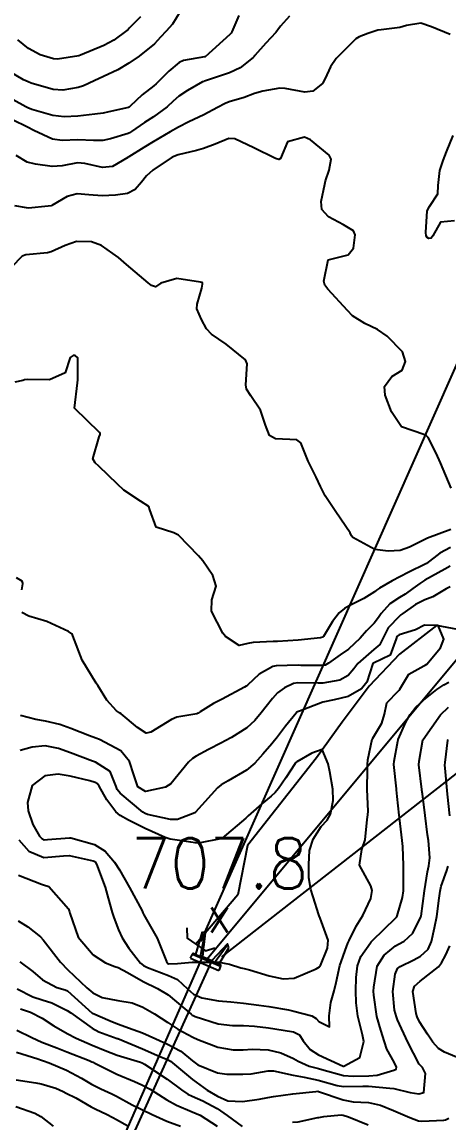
# Model space of a CAD drawing. Header units: metres. Extents: x 298520 to 308411, y 7433745 to 7450750.
# Drawn here: x 299814.4 to 299848.2, y 7449573.2 to 7449660.5 of the extents above; entities that cross this region are included whole.
import ezdxf
from ezdxf.enums import TextEntityAlignment as Align

# ---------------------------------------------------------------- set-up
doc = ezdxf.new("R2010")
doc.units = ezdxf.units.M
doc.header["$LTSCALE"] = 10
doc.linetypes.add('CONTINUO', pattern=[0])
doc.linetypes.add('TRACEJADO', pattern=[8.7, 8, -0.7])
for name, color, linetype in [('Curvas de Nivel 1m', 11, 'Continuous'), ('Curvas de Nivel 5m', 15, 'Continuous'), ('GALERIA', 45, 'Continuous'), ('Hidrografia', 140, 'Continuous'), ('Pontes e viadutos', 190, 'Continuous'), ('Pontos Cotados', 45, 'Continuous'), ('TEXTO', 45, 'Continuous')]:
    doc.layers.add(name, color=color, linetype=linetype)
doc.styles.add('Style-STANDARD', font='STANDARD.shx')

# ---------------------------------------------------------------- blocks, each defined once
blk = doc.blocks.new('ELVTXT_94')
at = {"layer": 'Pontos Cotados', "linetype": 'Continuous', "style": 'Style-STANDARD'}
for s, height, p in [('707.8', 4, (0, 4)), ('x', 3, (0, 0))]:
    blk.add_text(s, height=height, dxfattribs=at).set_placement(p, align=Align.MIDDLE_CENTER)

msp = doc.modelspace()

# ---------------------------------------------------------------- linework, layer by layer
at = {"layer": 'Curvas de Nivel 1m', "flags": 128}
for points, elevation in [([(299831.591, 7449660.995), (299831.034, 7449659.679), (299830.984, 7449659.587), (299830.891, 7449659.484), (299828.908, 7449657.709), (299828.873, 7449657.697), (299827.19, 7449657.406), (299826.868, 7449657.268), (299826.025, 7449656.575), (299825.216, 7449655.746), (299825.04, 7449655.558), (299824.848, 7449655.391), (299823.921, 7449654.685), (299822.962, 7449653.779), (299822.883, 7449653.718), (299822.822, 7449653.691), (299821.277, 7449653.337), (299820.817, 7449653.241), (299820.148, 7449653.142), (299818.815, 7449652.991), (299817.717, 7449652.938), (299816.815, 7449653.037), (299815.161, 7449653.525), (299814.821, 7449653.668), (299814.687, 7449653.737), (299814.429, 7449653.876), (299812.836, 7449654.75)], 719), ([(299835.615, 7449660.927), (299834.9, 7449660.129), (299834.7, 7449659.838), (299834.533, 7449659.644), (299833.744, 7449658.792), (299832.875, 7449657.821), (299832.8, 7449657.734), (299832.737, 7449657.661), (299831.695, 7449656.841), (299830.86, 7449656.43), (299828.947, 7449655.802), (299828.854, 7449655.772), (299828.807, 7449655.757), (299828.711, 7449655.711), (299827.522, 7449655.044), (299826.836, 7449654.581), (299826.39, 7449654.174), (299825.91, 7449653.744), (299824.815, 7449652.95), (299824.096, 7449652.481), (299823.061, 7449651.777), (299822.905, 7449651.675), (299822.801, 7449651.627), (299821.403, 7449651.187), (299820.795, 7449651.055), (299820.057, 7449651.072), (299818.796, 7449651.119), (299817.572, 7449651.065), (299816.796, 7449651.159), (299815.321, 7449651.865), (299814.806, 7449652.135), (299813.62, 7449652.697)], 718), ([(299823.792, 7449660.884), (299822.896, 7449659.976), (299822.799, 7449659.876), (299822.692, 7449659.782), (299821.655, 7449659.022), (299820.881, 7449658.615), (299819.023, 7449657.828), (299818.872, 7449657.782), (299817.187, 7449657.53), (299816.87, 7449657.54), (299815.819, 7449657.861), (299814.878, 7449658.376), (299814.05, 7449659.048)], 721), ([(299848.383, 7449659.475), (299846.902, 7449660.099), (299846.041, 7449660.368), (299844.903, 7449660.201), (299844.391, 7449660.034), (299842.898, 7449659.859), (299842.629, 7449659.811), (299841.831, 7449659.551), (299841.151, 7449659.297), (299840.889, 7449659.13), (299839.322, 7449657.583), (299838.866, 7449656.913), (299838.462, 7449655.989), (299838.228, 7449655.596), (299837.461, 7449654.986), (299836.842, 7449654.906), (299835.288, 7449655.192), (299834.847, 7449655.214), (299833.512, 7449654.984), (299832.84, 7449654.782), (299832.02, 7449654.483), (299830.83, 7449654.128), (299830.506, 7449654.007), (299829.91, 7449653.694), (299828.817, 7449653.111), (299827.635, 7449652.546), (299826.807, 7449652.118), (299826.141, 7449651.74), (299824.795, 7449650.958), (299824.049, 7449650.509), (299822.853, 7449649.779), (299822.812, 7449649.75), (299822.782, 7449649.721), (299821.572, 7449648.991), (299820.77, 7449648.92), (299819.361, 7449649.234), (299818.775, 7449649.287), (299817.561, 7449649.052), (299816.77, 7449649.01), (299815.452, 7449649.184), (299814.775, 7449649.338), (299813.917, 7449649.883)], 717), ([(299848.463, 7449623.47), (299847.624, 7449625.483), (299847.264, 7449626.252), (299846.63, 7449627.498), (299846.515, 7449627.622), (299846.296, 7449627.722), (299844.525, 7449628.335), (299843.724, 7449629.528), (299843.229, 7449630.86), (299843.177, 7449631.534), (299843.754, 7449632.345), (299844.576, 7449632.833), (299844.843, 7449633.516), (299844.594, 7449634.282), (299843.382, 7449635.532), (299842.618, 7449636.074), (299841.606, 7449636.538), (299840.629, 7449637.151), (299840.228, 7449637.574), (299838.658, 7449639.251), (299838.424, 7449639.592), (299838.349, 7449639.91), (299838.683, 7449641.59), (299840.27, 7449641.991), (299840.692, 7449642.517), (299840.848, 7449643.568), (299840.708, 7449643.887), (299839.916, 7449644.377), (299838.724, 7449645.016), (299838.187, 7449645.595), (299838.124, 7449646.212), (299838.416, 7449647.593), (299838.477, 7449647.872), (299838.764, 7449648.697), (299838.925, 7449649.588), (299838.777, 7449649.893), (299837.297, 7449651.104), (299836.799, 7449651.329), (299835.456, 7449650.967), (299834.903, 7449649.638), (299834.772, 7449649.545), (299834.511, 7449649.643), (299832.785, 7449650.493), (299831.266, 7449651.205), (299830.796, 7449651.235), (299829.709, 7449650.777), (299828.784, 7449650.416), (299828.231, 7449650.266), (299826.776, 7449649.932), (299826.302, 7449649.737), (299824.767, 7449648.707), (299824.255, 7449648.27), (299823.85, 7449647.769), (299823.352, 7449647.169), (299822.744, 7449646.864), (299821.797, 7449646.734), (299820.742, 7449646.681), (299819.683, 7449646.756), (299818.743, 7449646.823), (299817.961, 7449646.617), (299816.733, 7449645.894), (299816.702, 7449645.881), (299816.44, 7449645.853), (299814.897, 7449645.702), (299814.73, 7449645.707), (299813.804, 7449645.884)], 716), ([(299848.721, 7449644.68), (299847.612, 7449644.589), (299847.015, 7449643.487), (299846.872, 7449643.318), (299846.701, 7449643.29), (299846.563, 7449643.353), (299846.483, 7449643.493), (299846.449, 7449643.752), (299846.567, 7449645.492), (299846.736, 7449645.817), (299847.41, 7449646.819), (299847.439, 7449647.483), (299847.568, 7449648.679), (299847.835, 7449649.479), (299848.1, 7449650.16), (299848.626, 7449651.472)], 717), ([(299848.412, 7449618.763), (299847.574, 7449618.314), (299846.501, 7449617.498), (299846.392, 7449617.433), (299845.096, 7449616.803), (299844.382, 7449616.423), (299843.781, 7449616.124), (299842.758, 7449615.536), (299842.535, 7449615.374), (299842.37, 7449615.25), (299841.529, 7449614.717), (299840.358, 7449614.117), (299839.999, 7449613.931), (299839.552, 7449613.578), (299839.033, 7449612.892), (299838.325, 7449611.7), (299838.273, 7449611.641), (299838.076, 7449611.594), (299836.321, 7449611.393), (299834.663, 7449611.293), (299834.319, 7449611.292), (299832.743, 7449611.231), (299832.318, 7449611.131), (299831.619, 7449610.973), (299830.534, 7449611.687), (299830.327, 7449611.963), (299829.423, 7449613.699), (299829.452, 7449614.609), (299829.806, 7449615.696), (299829.541, 7449616.539), (299828.732, 7449617.707), (299828.399, 7449618.107), (299826.805, 7449619.726), (299826.425, 7449619.925), (299825.041, 7449620.363), (299824.536, 7449621.759), (299824.447, 7449622.009), (299823.787, 7449622.433), (299822.466, 7449623.323), (299821.968, 7449623.785), (299820.487, 7449625.222), (299820.178, 7449625.493), (299820.002, 7449625.807), (299820.51, 7449627.539), (299820.585, 7449627.726), (299820.578, 7449627.799), (299820.514, 7449627.895), (299818.543, 7449629.83), (299818.776, 7449631.827), (299818.803, 7449632.064), (299818.809, 7449633.827), (299818.585, 7449633.995), (299818.428, 7449633.989), (299818.199, 7449633.834), (299817.794, 7449632.615), (299816.565, 7449632.072), (299814.787, 7449632.098), (299814.565, 7449632.057), (299814.43, 7449632.016), (299813.808, 7449631.888)], 714), ([(299848.391, 7449617.27), (299847.952, 7449617.04), (299846.379, 7449616.155), (299845.971, 7449615.91), (299845.416, 7449615.51), (299844.817, 7449615.065), (299844.366, 7449614.802), (299843.591, 7449614.297), (299842.913, 7449613.534), (299842.687, 7449613.197), (299842.341, 7449612.764), (299841.738, 7449612.142), (299841.243, 7449611.556), (299840.314, 7449610.695), (299839.641, 7449610.245), (299838.727, 7449609.586), (299838.465, 7449609.424), (299838.3, 7449609.391), (299836.51, 7449609.407), (299836.3, 7449609.411), (299834.56, 7449609.377), (299834.298, 7449609.325), (299833.222, 7449608.717), (299832.276, 7449607.836), (299832.185, 7449607.751), (299832.036, 7449607.664), (299830.263, 7449606.717), (299829.58, 7449606.376), (299828.531, 7449605.707), (299828.36, 7449605.6), (299828.251, 7449605.565), (299826.683, 7449605.291), (299826.247, 7449605.117), (299824.594, 7449604.112), (299824.236, 7449604.034), (299823.543, 7449604.464), (299822.251, 7449605.562), (299822.116, 7449605.646), (299821.871, 7449605.786), (299821.117, 7449606.653), (299820.39, 7449607.808), (299820.275, 7449607.98), (299819.143, 7449609.822), (299818.404, 7449611.747), (299818.375, 7449611.829), (299818.324, 7449611.896), (299818.073, 7449612.087), (299816.339, 7449612.892), (299814.913, 7449613.302), (299814.349, 7449613.598)], 713), ([(299814.368, 7449615.409), (299814.433, 7449615.879), (299814.431, 7449615.936), (299814.375, 7449616.091), (299813.922, 7449616.34)], 713), ([(299848.375, 7449615.645), (299848.063, 7449615.475), (299847.005, 7449614.849), (299846.359, 7449614.603), (299845.63, 7449614.231), (299844.616, 7449613.517), (299844.463, 7449613.407), (299844.35, 7449613.32), (299843.47, 7449612.395), (299843.032, 7449611.533), (299842.793, 7449611.061), (299842.314, 7449610.674), (299841.045, 7449609.559), (299840.724, 7449609.136), (299840.288, 7449608.598), (299839.625, 7449608.234), (299838.279, 7449608.001), (299837.888, 7449607.987), (299836.279, 7449608.013), (299835.939, 7449607.962), (299835.222, 7449607.631), (299834.678, 7449607.226), (299834.264, 7449606.783), (299833.758, 7449606.145), (299833.364, 7449605.649), (299832.862, 7449605.039), (299832.241, 7449604.448), (299831.019, 7449603.678), (299830.507, 7449603.407), (299830.226, 7449603.258), (299829.196, 7449602.723), (299828.21, 7449602.21), (299827.91, 7449602.011), (299827.607, 7449601.716), (299826.186, 7449600.011), (299825.782, 7449599.736), (299824.179, 7449599.406), (299823.571, 7449599.766), (299823.259, 7449600.703), (299822.923, 7449601.773), (299822.216, 7449602.626), (299820.52, 7449603.514), (299820.23, 7449603.623), (299819.733, 7449603.815), (299818.239, 7449604.398), (299817.381, 7449604.699), (299816.244, 7449604.969), (299815.48, 7449605.096), (299814.248, 7449605.422)], 712), ([(299814.13, 7449595.561), (299814.913, 7449594.66), (299816.116, 7449594.159), (299817.661, 7449594.292), (299818.118, 7449594.303), (299820.024, 7449593.901), (299820.114, 7449593.874), (299820.154, 7449593.85), (299820.185, 7449593.809), (299820.29, 7449593.628), (299820.964, 7449591.797), (299821.21, 7449590.929), (299821.535, 7449589.788), (299821.67, 7449589.397), (299822.049, 7449588.4), (299822.338, 7449587.777), (299822.856, 7449586.947), (299823.793, 7449585.762), (299824.011, 7449585.592), (299824.332, 7449585.434), (299826.003, 7449584.776), (299826.733, 7449584.461), (299827.526, 7449583.717), (299827.987, 7449583.308), (299828.664, 7449583.022), (299829.979, 7449582.776), (299830.962, 7449582.692), (299831.977, 7449582.601), (299833.184, 7449582.439), (299833.973, 7449582.321), (299835.534, 7449582.06), (299835.968, 7449581.969), (299837.39, 7449581.599), (299837.738, 7449581.37), (299837.958, 7449581.129), (299838.81, 7449580.726), (299838.781, 7449581.582), (299838.913, 7449582.647), (299839.16, 7449583.578), (299839.339, 7449584.237), (299839.629, 7449585.574), (299839.713, 7449585.877), (299840.031, 7449586.762), (299840.261, 7449587.346), (299840.355, 7449587.567), (299840.917, 7449588.698), (299841.436, 7449589.556), (299842.076, 7449590.89), (299842.198, 7449591.539), (299842.088, 7449591.906), (299841.174, 7449593.554), (299841.369, 7449594.795), (299841.637, 7449595.547), (299841.779, 7449597.176), (299841.848, 7449597.545), (299841.871, 7449597.83), (299841.777, 7449599.546), (299841.814, 7449601.161), (299841.824, 7449601.546), (299841.854, 7449601.9), (299842.191, 7449603.541), (299842.234, 7449603.625), (299842.957, 7449604.821), (299843.154, 7449605.531), (299843.357, 7449606.434), (299844.272, 7449607.387), (299844.342, 7449607.449), (299844.385, 7449607.519), (299845.093, 7449608.71), (299846.301, 7449609.379), (299846.387, 7449609.413), (299846.535, 7449609.497), (299847.622, 7449610.786), (299847.889, 7449611.477), (299847.417, 7449612.567), (299846.334, 7449612.582), (299845.617, 7449612.223), (299844.327, 7449611.817), (299844.152, 7449611.695), (299844.085, 7449611.522), (299843.629, 7449610.207), (299842.303, 7449609.589), (299842.244, 7449609.541), (299841.753, 7449608.076), (299841.349, 7449607.554), (299840.267, 7449606.945), (299839.17, 7449606.675), (299838.262, 7449606.472), (299836.406, 7449605.769), (299836.254, 7449605.71), (299836.195, 7449605.679), (299836.144, 7449605.621), (299835.304, 7449604.568), (299834.578, 7449603.637), (299834.427, 7449603.441), (299834.226, 7449603.189), (299833.507, 7449602.353), (299832.857, 7449601.653), (299832.197, 7449601.079), (299830.744, 7449600.237), (299830.185, 7449599.923), (299829.897, 7449599.693), (299828.163, 7449597.756), (299828.14, 7449597.733), (299828.108, 7449597.711), (299826.714, 7449597.165), (299826.154, 7449597.161), (299824.341, 7449597.577), (299824.161, 7449597.642), (299823.968, 7449597.762), (299822.178, 7449599.26), (299821.937, 7449599.541), (299821.838, 7449599.785), (299821.375, 7449600.973), (299820.202, 7449601.73), (299819.959, 7449601.812), (299818.212, 7449602.457), (299817.258, 7449602.799), (299816.22, 7449603.015), (299815.183, 7449602.901), (299814.214, 7449602.651)], 711), ([(299814.096, 7449592.748), (299815.91, 7449592.028), (299816.085, 7449591.982), (299816.497, 7449591.846), (299818.065, 7449590.071), (299818.136, 7449589.829), (299818.159, 7449589.732), (299818.845, 7449587.822), (299820.022, 7449586.426), (299821.003, 7449585.795), (299821.736, 7449585.51), (299822.009, 7449585.419), (299822.74, 7449585.038), (299823.998, 7449584.299), (299825.121, 7449583.749), (299825.985, 7449583.243), (299827.807, 7449581.712), (299827.896, 7449581.645), (299827.962, 7449581.607), (299828.133, 7449581.536), (299829.956, 7449580.96), (299831.091, 7449580.81), (299831.954, 7449580.807), (299832.832, 7449580.773), (299833.953, 7449580.64), (299835.126, 7449580.453), (299835.95, 7449580.313), (299836.416, 7449580.081), (299836.711, 7449579.608), (299837.252, 7449578.916), (299837.932, 7449578.504), (299839.893, 7449577.601), (299839.923, 7449577.592), (299841.207, 7449578.281), (299841.532, 7449579.554), (299841.431, 7449580.072), (299841.047, 7449581.559), (299840.908, 7449582.632), (299840.89, 7449583.561), (299840.924, 7449584.641), (299841.012, 7449585.56), (299841.277, 7449586.304), (299842.041, 7449587.393), (299842.117, 7449587.473), (299842.192, 7449587.548), (299844.061, 7449589.366), (299844.136, 7449589.446), (299844.174, 7449589.519), (299844.608, 7449590.984), (299844.677, 7449591.514), (299844.67, 7449592.949), (299844.676, 7449593.514), (299844.616, 7449595.027), (299844.566, 7449595.516), (299844.367, 7449597.301), (299844.339, 7449597.518), (299844.175, 7449599.001), (299844.115, 7449599.521), (299844.111, 7449599.594), (299843.909, 7449601.523), (299843.923, 7449601.807), (299844.231, 7449603.4), (299844.25, 7449603.503), (299844.257, 7449603.52), (299844.86, 7449604.901), (299845.203, 7449605.51), (299845.666, 7449606.099), (299846.264, 7449606.648), (299847.327, 7449607.484), (299847.889, 7449607.866), (299848.282, 7449608.08)], 712), ([(299814.055, 7449589.123), (299814.841, 7449588.658), (299815.838, 7449587.853), (299816.04, 7449587.626), (299817.435, 7449585.836), (299818.007, 7449585.251), (299819.512, 7449583.815), (299819.987, 7449583.425), (299820.75, 7449583.03), (299821.978, 7449582.793), (299823.133, 7449582.611), (299823.971, 7449582.284), (299824.905, 7449581.751), (299825.956, 7449581.049), (299826.754, 7449580.531), (299827.945, 7449579.901), (299828.351, 7449579.706), (299829.937, 7449579.093), (299831.155, 7449578.891), (299831.935, 7449578.898), (299832.642, 7449578.947), (299833.935, 7449578.889), (299834.919, 7449578.645), (299835.929, 7449578.212), (299836.303, 7449577.991), (299837.193, 7449577.601), (299837.92, 7449577.399), (299838.187, 7449577.32), (299839.912, 7449576.851), (299840.677, 7449576.797), (299841.912, 7449576.826), (299842.572, 7449576.881), (299843.919, 7449577.271), (299844.09, 7449577.349), (299844.112, 7449577.518), (299843.927, 7449577.916), (299843.359, 7449578.951), (299843.175, 7449579.532), (299842.877, 7449580.461), (299842.563, 7449581.541), (299842.312, 7449583.221), (299842.298, 7449583.545), (299842.309, 7449583.858), (299842.585, 7449585.541), (299843.152, 7449586.407), (299844.037, 7449587.141), (299844.275, 7449587.282), (299844.717, 7449587.513), (299845.412, 7449588.143), (299846.062, 7449589.457), (299846.074, 7449589.5), (299846.338, 7449591.496), (299846.586, 7449593.012), (299846.689, 7449593.491), (299846.758, 7449594.129), (299846.649, 7449595.492), (299846.59, 7449595.946), (299846.396, 7449597.496), (299846.179, 7449599.214), (299846.141, 7449599.5), (299846.136, 7449599.548), (299845.906, 7449601.503), (299845.917, 7449601.793), (299846.217, 7449603.5), (299846.233, 7449603.532), (299847.61, 7449605.48), (299848.259, 7449606.092)], 713), ([(299848.362, 7449597.468), (299848.179, 7449599.179), (299848.149, 7449599.471), (299847.978, 7449601.251), (299847.969, 7449601.474), (299847.985, 7449601.694), (299848.209, 7449603.47), (299848.234, 7449603.529)], 714), ([(299814.193, 7449585.877), (299815.238, 7449585.094), (299815.999, 7449584.452), (299817.136, 7449583.839), (299817.812, 7449583.654), (299817.989, 7449583.559), (299819.935, 7449581.81), (299819.963, 7449581.791), (299821.368, 7449581.2), (299821.955, 7449580.96), (299823.208, 7449580.509), (299823.948, 7449580.247), (299824.99, 7449579.75), (299825.939, 7449579.329), (299826.993, 7449578.784), (299827.926, 7449578.025), (299828.347, 7449577.706), (299829.913, 7449577.053), (299830.634, 7449576.961), (299831.912, 7449576.955), (299832.574, 7449576.992), (299833.917, 7449577.233), (299834.343, 7449577.209), (299835.912, 7449576.869), (299836.792, 7449576.724), (299837.906, 7449576.49), (299839.409, 7449576.066), (299839.899, 7449575.987), (299841.443, 7449576.011), (299841.9, 7449576.002), (299843.583, 7449575.839), (299843.897, 7449575.808), (299845.2, 7449575.507), (299845.892, 7449575.387), (299846.298, 7449575.494), (299846.41, 7449576.998), (299846.188, 7449577.496), (299846.04, 7449577.614), (299845.925, 7449577.745), (299845.015, 7449579.509), (299844.204, 7449581.274), (299844.114, 7449581.518), (299843.971, 7449582.048), (299843.823, 7449583.523), (299844.007, 7449584.898), (299844.195, 7449585.334), (299844.419, 7449585.516), (299845.503, 7449586.022), (299846.025, 7449586.312), (299846.635, 7449586.889), (299846.908, 7449587.487), (299847.147, 7449588.577), (299847.316, 7449589.481), (299847.514, 7449590.915), (299847.584, 7449591.477), (299847.675, 7449591.89), (299848.108, 7449593.113), (299848.207, 7449593.374), (299848.228, 7449593.469)], 714), ([(299814.253, 7449582.153), (299815.038, 7449581.869), (299815.966, 7449581.411), (299816.911, 7449580.805), (299817.947, 7449580.194), (299818.672, 7449579.823), (299819.937, 7449579.266), (299820.976, 7449578.837), (299821.93, 7449578.477), (299823.788, 7449577.898), (299823.924, 7449577.849), (299824.097, 7449577.758), (299825.905, 7449576.553), (299827.036, 7449575.723), (299827.553, 7449575.378), (299827.888, 7449575.219), (299828.746, 7449574.84), (299829.878, 7449574.244), (299830.676, 7449573.682), (299831.864, 7449572.799)], 716), ([(299813.952, 7449580.456), (299815.14, 7449579.868), (299815.939, 7449579.493), (299817.127, 7449579.034), (299817.932, 7449578.739), (299819.705, 7449578.032), (299819.924, 7449577.941), (299820.018, 7449577.903), (299820.221, 7449577.806), (299821.911, 7449576.96), (299823.3, 7449576.368), (299823.898, 7449576.103), (299824.539, 7449575.754), (299825.885, 7449574.91), (299826.641, 7449574.489), (299827.876, 7449573.974), (299828.526, 7449573.703), (299829.864, 7449572.829)], 717), ([(299813.931, 7449578.698), (299815.619, 7449578.17), (299815.925, 7449578.062), (299816.073, 7449578.006), (299816.527, 7449577.851), (299817.914, 7449577.265), (299819.096, 7449576.627), (299819.898, 7449576.176), (299820.644, 7449575.799), (299821.499, 7449575.396), (299821.887, 7449575.203), (299823.114, 7449574.534), (299823.877, 7449574.14), (299824.714, 7449573.752), (299825.868, 7449573.225), (299826.961, 7449572.821)], 718), ([(299813.902, 7449576.501), (299815.482, 7449576.282), (299815.898, 7449576.201), (299817.054, 7449575.843), (299817.635, 7449575.578), (299817.889, 7449575.437), (299818.64, 7449575.068), (299819.878, 7449574.357), (299820.245, 7449574.173), (299821.09, 7449573.792), (299821.597, 7449573.511), (299821.869, 7449573.352), (299822.769, 7449572.865)], 719), ([(299835.866, 7449573.157), (299836.311, 7449573.169), (299837.872, 7449573.509), (299837.939, 7449573.522), (299838.337, 7449573.585), (299839.727, 7449573.719), (299839.874, 7449573.7), (299840.308, 7449573.566), (299841.864, 7449572.945)], 716)]:
    msp.add_lwpolyline(points, dxfattribs=dict(at, elevation=elevation))
at = {"layer": 'Curvas de Nivel 5m', "flags": 128}
for points, elevation in [([(299826.916, 7449661.256), (299826.329, 7449660.308), (299825.834, 7449659.741), (299825.37, 7449659.263), (299824.883, 7449658.741), (299823.682, 7449657.768), (299822.867, 7449657.196), (299821.989, 7449656.662), (299820.856, 7449656.148), (299820.115, 7449655.811), (299819.265, 7449655.405), (299818.845, 7449655.274), (299817.619, 7449655.064), (299816.842, 7449655.107), (299815.106, 7449655.61), (299814.851, 7449655.71), (299814.492, 7449655.875), (299813.445, 7449656.477)], 720), ([(299848.43, 7449620.188), (299846.571, 7449619.498), (299846.47, 7449619.452), (299846.422, 7449619.43), (299845.147, 7449618.778), (299844.408, 7449618.529), (299843.459, 7449618.477), (299842.409, 7449618.607), (299840.657, 7449619.566), (299840.548, 7449619.692), (299840.427, 7449619.936), (299839.312, 7449621.581), (299838.455, 7449622.848), (299838.087, 7449623.594), (299837.729, 7449624.342), (299837.115, 7449625.604), (299836.507, 7449627.06), (299836.204, 7449627.308), (299834.51, 7449627.384), (299834.036, 7449627.645), (299833.714, 7449628.459), (299833.313, 7449629.652), (299832.554, 7449630.808), (299832.212, 7449631.318), (299832.139, 7449631.666), (299832.262, 7449633.347), (299832.133, 7449633.667), (299830.601, 7449634.91), (299829.413, 7449635.698), (299829.018, 7449636.105), (299828.624, 7449636.866), (299828.271, 7449637.714), (299828.274, 7449638.078), (299828.657, 7449639.336), (299828.712, 7449639.659), (299828.718, 7449639.709), (299828.713, 7449639.759), (299828.664, 7449639.797), (299828.547, 7449639.829), (299826.667, 7449640.108), (299825.397, 7449639.749), (299824.975, 7449639.439), (299824.66, 7449639.559), (299824.389, 7449639.763), (299822.677, 7449641.23), (299822.041, 7449641.786), (299820.692, 7449642.726), (299819.902, 7449643.019), (299818.695, 7449643.044), (299817.796, 7449642.735), (299816.687, 7449642.22), (299816.386, 7449642.152), (299814.684, 7449641.99), (299814.379, 7449641.875), (299812.665, 7449640.114)], 715), ([(299849.213, 7449578.175), (299847.935, 7449578.714), (299847.459, 7449578.998), (299847.009, 7449579.484), (299846.585, 7449580.126), (299845.959, 7449581.105), (299845.767, 7449581.502), (299845.685, 7449581.785), (299845.427, 7449583.506), (299845.56, 7449583.941), (299846.001, 7449584.346), (299847.446, 7449585.479), (299847.7, 7449585.793), (299848.027, 7449586.439), (299848.353, 7449587.152)], 715), ([(299813.992, 7449583.739), (299815.229, 7449583.105), (299815.983, 7449582.849), (299816.748, 7449582.616), (299817.966, 7449582.022), (299818.244, 7449581.827), (299819.951, 7449580.6), (299820.473, 7449580.327), (299821.943, 7449579.791), (299821.97, 7449579.78), (299823.935, 7449578.961), (299825.311, 7449578.364), (299825.927, 7449578.109), (299826.166, 7449577.977), (299826.472, 7449577.732), (299827.905, 7449576.538), (299829.072, 7449575.698), (299829.888, 7449575.203), (299830.715, 7449574.852), (299831.884, 7449574.784), (299833.221, 7449574.985), (299833.888, 7449575.101), (299834.347, 7449575.176), (299835.891, 7449575.4), (299837.708, 7449575.593), (299837.882, 7449575.601), (299837.924, 7449575.59), (299839.886, 7449574.914), (299840.68, 7449574.767), (299841.885, 7449574.716), (299842.847, 7449574.5), (299843.878, 7449574.069), (299845.188, 7449573.507), (299845.869, 7449573.26), (299846.137, 7449573.228), (299847.87, 7449573.308), (299848.003, 7449573.337), (299848.282, 7449573.466)], 715), ([(299813.878, 7449574.382), (299815.379, 7449573.865), (299815.87, 7449573.603), (299816.837, 7449572.819)], 720)]:
    msp.add_lwpolyline(points, dxfattribs=dict(at, elevation=elevation))
at = {"layer": 'Curvas de Nivel 5m', "elevation": 710, "flags": 128}
msp.add_lwpolyline([(299838.686, 7449601.585), (299838.22, 7449602.731), (299837.381, 7449602.437), (299836.205, 7449601.759), (299836.132, 7449601.693), (299836.081, 7449601.621), (299835.34, 7449600.48), (299834.75, 7449599.634), (299834.491, 7449599.324), (299834.174, 7449599.035), (299833.411, 7449598.401), (299832.55, 7449597.656), (299832.344, 7449597.465), (299832.149, 7449597.284), (299830.279, 7449595.688), (299830.132, 7449595.625), (299828.512, 7449595.324), (299828.129, 7449595.331), (299827.791, 7449595.376), (299826.132, 7449595.62), (299825.733, 7449595.744), (299824.143, 7449596.454), (299822.819, 7449597.108), (299822.159, 7449597.493), (299821.826, 7449597.785), (299821.113, 7449598.736), (299820.489, 7449599.805), (299820.374, 7449599.997), (299820.186, 7449600.117), (299819.765, 7449600.236), (299818.191, 7449600.616), (299817.251, 7449600.781), (299816.191, 7449600.64), (299815.174, 7449599.865), (299814.808, 7449598.509), (299814.85, 7449597.87), (299815.241, 7449596.769), (299815.768, 7449595.855), (299815.933, 7449595.655), (299816.13, 7449595.569), (299816.404, 7449595.573), (299818.132, 7449595.714), (299818.256, 7449595.704), (299820.127, 7449595.186), (299820.978, 7449594.654), (299821.71, 7449593.786), (299822.104, 7449593.172), (299822.911, 7449591.772), (299823.904, 7449589.922), (299823.98, 7449589.761), (299824.061, 7449589.602), (299825.107, 7449587.749), (299825.858, 7449585.899), (299825.952, 7449585.741), (299826.013, 7449585.718), (299826.73, 7449585.729), (299827.883, 7449585.843), (299828.015, 7449585.841), (299829.859, 7449585.847), (299830.015, 7449585.839), (299830.851, 7449585.677), (299831.75, 7449585.403), (299832.01, 7449585.338), (299832.431, 7449585.233), (299834.004, 7449584.755), (299835.12, 7449584.511), (299836.002, 7449584.575), (299837.74, 7449585.323), (299838.012, 7449585.48), (299838.06, 7449585.541), (299838.085, 7449585.589), (299838.648, 7449586.97), (299838.693, 7449587.584), (299838.06, 7449589.346), (299837.983, 7449589.512), (299837.954, 7449589.592), (299837.507, 7449591.028), (299837.311, 7449591.602), (299837.165, 7449592.536), (299837.143, 7449593.605), (299837.217, 7449594.697), (299837.49, 7449595.6), (299838.143, 7449596.628), (299838.617, 7449597.117), (299838.882, 7449597.583), (299839.077, 7449598.673), (299839.063, 7449599.581), (299838.827, 7449600.953)], close=True, dxfattribs=at)
at = {"layer": 'GALERIA', "linetype": 'TRACEJADO', "flags": 128}
for points in [[(299828.185, 7449586.464), (299828.704, 7449588.247), (299828.882, 7449588.195)], [(299828.767, 7449586.742), (299828.834, 7449587.251), (299828.947, 7449588.172), (299828.882, 7449588.195)], [(299830.153, 7449585.614), (299830.03, 7449585.711), (299830.8, 7449586.974), (299830.729, 7449587.234)], [(299828.711, 7449586.289), (299818.491, 7449563.044), (299808.132, 7449539.854)], [(299829.443, 7449585.967), (299818.947, 7449562.84), (299808.593, 7449539.661)], [(299827.765, 7449586.152), (299829.999, 7449585.18)]]:
    msp.add_lwpolyline(points, dxfattribs=at)
at = {"layer": 'GALERIA', "linetype": 'CONTINUO'}
for points in [[(299828.55, 7449586.306, 709.346), (299828.871, 7449587.929, 708.435), (299828.882, 7449588.195, 708.407)], [(299830.729, 7449587.234, 708.439), (299830.69, 7449587.315, 707.781), (299829.443, 7449585.967, 707.672)], [(299829.667, 7449585.824, 709.344), (299830.586, 7449587.093, 708.467), (299830.729, 7449587.234, 708.439)], [(299827.765, 7449586.152, 709.542), (299827.916, 7449586.49, 709.488), (299830.147, 7449585.52, 709.525), (299829.999, 7449585.18, 709.542)], [(299827.916, 7449586.49, 709.488), (299827.969, 7449586.557, 709.313), (299828.185, 7449586.464, 709.327), (299828.55, 7449586.306, 709.346), (299828.708, 7449586.284, 707.671)], [(299828.767, 7449586.742, 707.72), (299828.708, 7449586.284, 707.671)], [(299828.708, 7449586.284, 707.671), (299828.694, 7449586.272, 708.682), (299828.754, 7449586.231, 708.909), (299828.999, 7449586.121, 709.097), (299829.354, 7449585.973, 708.9), (299829.444, 7449585.947, 708.678), (299829.443, 7449585.967, 707.672)], [(299828.708, 7449586.284, 707.671), (299829.443, 7449585.967, 707.672)], [(299830.147, 7449585.52, 709.525), (299830.153, 7449585.614, 709.372), (299829.667, 7449585.824, 709.344), (299829.443, 7449585.967, 707.672)]]:
    msp.add_polyline3d(points, dxfattribs=at)
at = {"layer": 'Hidrografia', "elevation": 735.47}
msp.add_lwpolyline([(299849.415, 7449612.18), (299847.296, 7449612.578), (299844.359, 7449610.305), (299841.96, 7449607.743), (299839.808, 7449604.892), (299837.774, 7449602.055), (299832.271, 7449595.114), (299831.527, 7449591.188), (299828.177, 7449587.278)], dxfattribs=at)
at = {"layer": 'Pontes e viadutos'}
msp.add_lwpolyline([(299827.457, 7449588.583), (299827.49, 7449587.762), (299828.937, 7449586.743), (299829.694, 7449586.973)], dxfattribs=at)
at = {"layer": 'TEXTO', "linetype": 'CONTINUO'}
for points in [[(299898.014, 7449743.957, 0), (299828.546, 7449587.49, 0)], [(299829.08, 7449586.108, 0), (299945.993, 7449726.339, 0)], [(299980.08, 7449703.246, 0), (299830.218, 7449586.276, 0)]]:
    msp.add_polyline3d(points, dxfattribs=at)

# ---------------------------------------------------------------- block references
at = {"layer": 'Pontos Cotados', "linetype": 'Continuous'}
msp.add_blockref('ELVTXT_94', (299830.063, 7449589.69, 707.75), dxfattribs=at)

doc.saveas('drawing.dxf')
